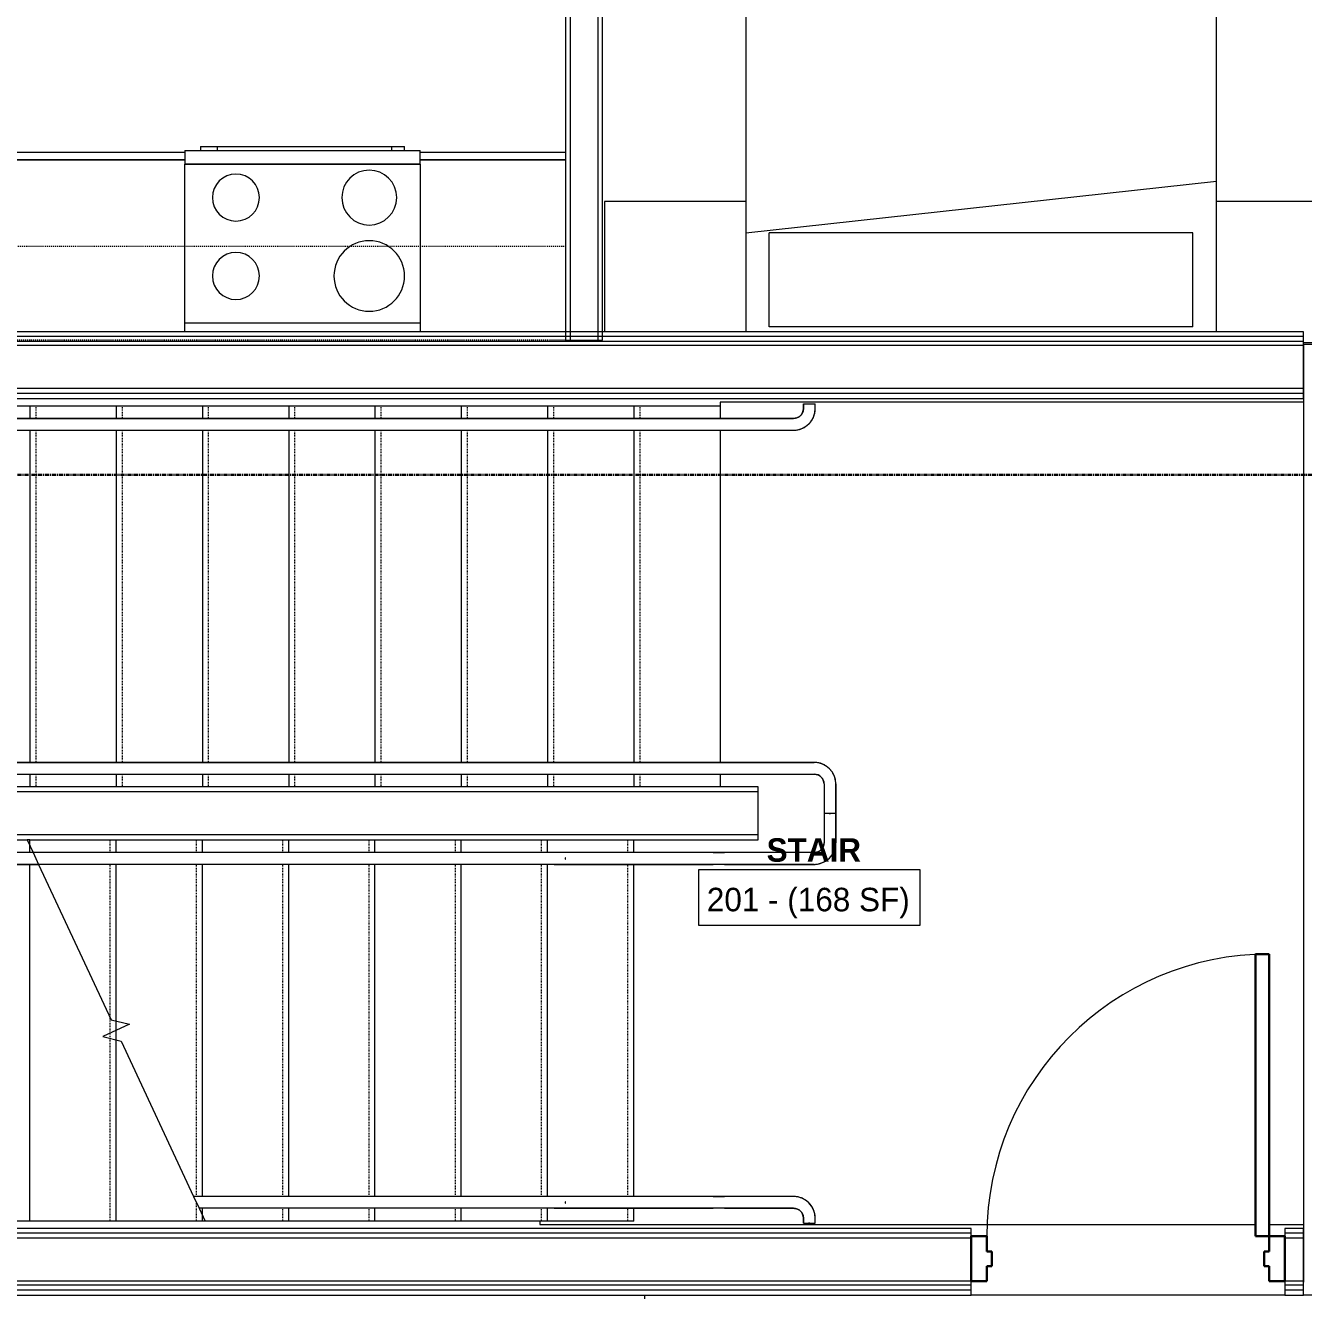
# Model space of a CAD drawing. Header units: inches. Extents: x -4093 to -1777, y 9773 to 12264.
# Drawn here: x -3749.9 to -3586.9, y 11430.5 to 11592.5 of the extents above; entities that cross this region are included whole.
import ezdxf

# ---------------------------------------------------------------- set-up
doc = ezdxf.new("R2010")
doc.units = ezdxf.units.IN
doc.header["$MEASUREMENT"] = 0
for name, pattern in [('Dash', [0.25, 0.125, -0.125]), ('Grid Line 1_2_', [0.875, 0.5, -0.125, 0.125, -0.125]), ('Overhead 1_16_', [0.101562, 0.0625, -0.039062])]:
    doc.linetypes.add(name, pattern=pattern)
for name, color, linetype, lineweight in [('0-1', 7, 'Continuous', 5), ('0-2', 7, 'Continuous', 9), ('A-AREA-IDEN', 2, 'Continuous', 9), ('A-DOOR-1', 7, 'Continuous', 9), ('A-DOOR-2', 10, 'Continuous', 30), ('A-DOOR-FRAM-1', 10, 'Continuous', 30), ('A-FLOR-1', 7, 'Continuous', 9), ('A-FLOR-2', 192, 'Continuous', 9), ('A-FLOR-HRAL-1', 7, 'Continuous', 9), ('A-WALL-1', 7, 'Continuous', 9), ('A-WALL-2', 250, 'Continuous', 18), ('I-FURN-1', 7, 'Continuous', 9), ('I-WALL-1', 7, 'Continuous', 9), ('Q-CASE-1', 7, 'Continuous', 9), ('Q-CASE-HDLN-1', 7, 'Dash', 9), ('Q-SPCQ-1', 7, 'Continuous', 9), ('S-GRID-1', 1, 'Grid Line 1_2_', 30), ('S-STRS-1', 7, 'Continuous', 9), ('S-STRS-2', 7, 'Overhead 1_16_', 9), ('S-STRS-MBND-1', 7, 'Continuous', 9)]:
    doc.layers.add(name, color=color, linetype=linetype, lineweight=lineweight)
doc.styles.add('Century Gothic', font='ufonts.com_century-gothic.ttf', dxfattribs={"height": 3})
doc.styles.add('Century Gothic_B', font='GOTHICB.TTF', dxfattribs={"height": 3})

# ---------------------------------------------------------------- blocks, each defined once
blk = doc.blocks.new('Bed-Standard - Queen 60_ x 79_-V53-BACKGROUND - 2ND FLOOR')
at = {"layer": 'I-FURN-1'}
for p, q in [((-19.31, 36.32), (-19.31, -41.3)), ((40.69, -41.3), (40.69, 36.32)), ((-16.31, 35.7), (-16.31, 23.7)), ((-16.31, 35.7), (37.69, 35.7)), ((37.69, 35.7), (37.69, 23.7)), ((40.69, 23.7), (-19.31, 17.13)), ((-16.31, 23.7), (37.69, 23.7)), ((-19.31, -41.3), (40.69, -41.3))]:
    blk.add_line(p, q, dxfattribs=at)
blk = doc.blocks.new('Table-Night Stand - 18_ x 18_ x 24_-V54-BACKGROUND - 2ND FLOOR')
at = {"layer": 'I-FURN-1'}
for p, q in [((18.15, 0), (18.15, 16.61)), ((0.15, 0), (18.15, 0))]:
    blk.add_line(p, q, dxfattribs=at)
blk = doc.blocks.new('Table-Night Stand - 18_ x 18_ x 24_-V55-BACKGROUND - 2ND FLOOR')
at = {"layer": 'I-FURN-1'}
for p, q in [((7.05, 18), (3.42, 18)), ((0.15, 16.11), (0.15, 0)), ((0.15, 0), (18.15, 0))]:
    blk.add_line(p, q, dxfattribs=at)
blk = doc.blocks.new('OD_CW_Base Cabinet - OD_CW_Base Cabinet-4328880-BACKGROUND - 2ND FLOOR')
at = {"layer": 'Q-CASE-1'}
for p, q in [((0.74, 0), (87.29, 0)), ((117.29, 0), (135.79, 0)), ((0.74, -22.92), (0.74, -18.71))]:
    blk.add_line(p, q, dxfattribs=at)
blk = doc.blocks.new('OD_CW_Upper Cabinet - OD_CW_Upper Cabinet-4367000-BACKGROUND - 2ND FLOOR')
at = {"layer": 'Q-CASE-HDLN-1'}
for p, q in [((0.74, -24), (0.74, -12)), ((0.74, -12), (171.54, -12)), ((171.54, -12), (171.54, -24)), ((171.54, -24), (0.74, -24))]:
    blk.add_line(p, q, dxfattribs=at)
blk = doc.blocks.new('CTR - 1st Phase - Unit Layouts_rvt-1-BACKGROUND - 2ND FLOOR')
at = {"layer": 'A-FLOR-1'}
blk.add_line((-3670.9, 11430.06), (-3670.9, 11430.56), dxfattribs=at)
at = {"layer": 'A-WALL-1'}
for p, q in [((-3676.3, 11552.36), (-3676.3, 11665.36)), ((-3681.05, 11658.61), (-3681.05, 11552.36)), ((-3681.05, 11552.36), (-3676.3, 11552.36))]:
    blk.add_line(p, q, dxfattribs=at)
at = {"layer": 'A-WALL-2'}
for p, q in [((-3676.92, 11664.74), (-3676.92, 11552.36)), ((-3680.42, 11659.24), (-3680.42, 11552.36))]:
    blk.add_line(p, q, dxfattribs=at)
at = {"layer": 'Q-CASE-1'}
for p, q in [((-3816.1, 11576.36), (-3729.55, 11576.36)), ((-3816.1, 11575.36), (-3729.55, 11575.36)), ((-3729.55, 11575.36), (-3816.1, 11575.36)), ((-3699.55, 11576.36), (-3681.05, 11576.36)), ((-3699.55, 11575.36), (-3681.05, 11575.36)), ((-3681.05, 11575.36), (-3699.55, 11575.36))]:
    blk.add_line(p, q, dxfattribs=at)
at = {"layer": 'Q-SPCQ-1'}
for p, q in [((-3727.55, 11577.05), (-3725.42, 11577.05)), ((-3727.55, 11577.05), (-3727.55, 11576.55)), ((-3725.42, 11577.05), (-3703.16, 11577.05)), ((-3725.42, 11577.05), (-3725.42, 11576.55)), ((-3703.16, 11577.05), (-3701.55, 11577.05)), ((-3703.16, 11576.55), (-3703.16, 11577.05)), ((-3701.55, 11576.55), (-3701.55, 11577.05)), ((-3729.55, 11576.55), (-3699.55, 11576.55)), ((-3729.55, 11576.55), (-3729.55, 11574.8)), ((-3699.55, 11574.8), (-3699.55, 11576.55)), ((-3699.55, 11574.8), (-3729.55, 11574.8)), ((-3729.55, 11574.8), (-3699.55, 11574.8)), ((-3729.55, 11554.55), (-3729.55, 11574.8)), ((-3699.55, 11574.8), (-3699.55, 11554.55)), ((-3729.55, 11553.44), (-3729.55, 11554.55)), ((-3699.55, 11554.55), (-3729.55, 11554.55)), ((-3699.55, 11554.55), (-3699.55, 11553.44))]:
    blk.add_line(p, q, dxfattribs=at)
for centre, radius, start, end in [((-3706.05, 11570.55), 3.5, 0, 180), ((-3723.05, 11570.55), 3, 0, 180), ((-3723.05, 11570.55), 3, 180, 0), ((-3706.05, 11570.55), 3.5, 180, 0), ((-3706.05, 11560.55), 4.5, 0, 180), ((-3723.05, 11560.55), 3, 0, 180), ((-3723.05, 11560.55), 3, 180, 0), ((-3706.05, 11560.55), 4.5, 180, 0)]:
    blk.add_arc(centre, radius, start, end, dxfattribs=at)
at = {"layer": '0-2', "rotation": 180}
for name, p in [('Bed-Standard - Queen 60_ x 79_-V53-BACKGROUND - 2ND FLOOR', (-3617.36, 11589.76)), ('Table-Night Stand - 18_ x 18_ x 24_-V54-BACKGROUND - 2ND FLOOR', (-3657.9, 11570.05)), ('Table-Night Stand - 18_ x 18_ x 24_-V55-BACKGROUND - 2ND FLOOR', (-3579.9, 11570.05))]:
    blk.add_blockref(name, p, dxfattribs=at)
at = {"layer": '0-2'}
for name, p in [('OD_CW_Base Cabinet - OD_CW_Base Cabinet-4328880-BACKGROUND - 2ND FLOOR', (-3816.84, 11576.36)), ('OD_CW_Upper Cabinet - OD_CW_Upper Cabinet-4367000-BACKGROUND - 2ND FLOOR', (-3852.59, 11576.36))]:
    blk.add_blockref(name, p, dxfattribs=at)
blk = doc.blocks.new('Top Rail Type - Top Rail_Internal_-2687276-BACKGROUND - 2ND FLOOR')
at = {"layer": 'A-FLOR-HRAL-1'}
for p, q in [((-3771.3, 11498.5), (-3771.7, 11498.5)), ((-3759.93, 11498.5), (-3771.11, 11498.5)), ((-3661.41, 11498.5), (-3759.93, 11498.5)), ((-3649.32, 11498.5), (-3660.76, 11498.5)), ((-3774.45, 11495.75), (-3774.45, 11485.5)), ((-3772.95, 11487), (-3772.95, 11495.75)), ((-3771.7, 11497), (-3771.3, 11497)), ((-3771.11, 11497), (-3759.93, 11497)), ((-3759.93, 11497), (-3661.41, 11497)), ((-3660.76, 11497), (-3649.32, 11497)), ((-3648.07, 11495.75), (-3648.07, 11492)), ((-3646.57, 11492), (-3646.57, 11495.75)), ((-3647.23, 11492), (-3647.42, 11492)), ((-3771.89, 11487), (-3772.95, 11487)), ((-3748.9, 11487), (-3771.23, 11487)), ((-3774.45, 11485.5), (-3771.89, 11485.5)), ((-3771.23, 11485.5), (-3748.2, 11485.5))]:
    blk.add_line(p, q, dxfattribs=at)
at = {"layer": 'A-FLOR-HRAL-1', "flags": 128}
for points in [[(-3771.7, 11498.5), (-3771.81, 11498.5), (-3771.92, 11498.49), (-3772.03, 11498.48), (-3772.14, 11498.47), (-3772.25, 11498.45), (-3772.35, 11498.42), (-3772.46, 11498.39), (-3772.56, 11498.36), (-3772.67, 11498.33), (-3772.77, 11498.28), (-3772.87, 11498.24), (-3772.97, 11498.19), (-3773.07, 11498.14), (-3773.16, 11498.08), (-3773.25, 11498.02), (-3773.34, 11497.96), (-3773.43, 11497.89), (-3773.51, 11497.82), (-3773.59, 11497.75), (-3773.67, 11497.67), (-3773.75, 11497.59), (-3773.82, 11497.5), (-3773.89, 11497.42), (-3773.95, 11497.33), (-3774.01, 11497.24), (-3774.07, 11497.14), (-3774.12, 11497.05), (-3774.17, 11496.95), (-3774.22, 11496.85), (-3774.26, 11496.75), (-3774.3, 11496.65), (-3774.33, 11496.54), (-3774.36, 11496.43), (-3774.39, 11496.33), (-3774.41, 11496.22), (-3774.43, 11496.11), (-3774.44, 11496), (-3774.45, 11495.89), (-3774.45, 11495.78), (-3774.45, 11495.75)], [(-3660.76, 11498.5), (-3660.81, 11498.5), (-3660.86, 11498.5), (-3660.91, 11498.5), (-3660.96, 11498.5), (-3661.01, 11498.5), (-3661.06, 11498.5), (-3661.1, 11498.5), (-3661.15, 11498.5), (-3661.2, 11498.5), (-3661.25, 11498.5), (-3661.29, 11498.5), (-3661.34, 11498.5), (-3661.38, 11498.5), (-3661.41, 11498.5)], [(-3646.57, 11495.75), (-3646.58, 11495.86), (-3646.58, 11495.97), (-3646.59, 11496.08), (-3646.61, 11496.19), (-3646.63, 11496.3), (-3646.65, 11496.41), (-3646.68, 11496.51), (-3646.71, 11496.62), (-3646.75, 11496.72), (-3646.79, 11496.82), (-3646.84, 11496.92), (-3646.88, 11497.02), (-3646.94, 11497.12), (-3646.99, 11497.21), (-3647.05, 11497.3), (-3647.12, 11497.39), (-3647.19, 11497.48), (-3647.26, 11497.57), (-3647.33, 11497.65), (-3647.41, 11497.72), (-3647.49, 11497.8), (-3647.57, 11497.87), (-3647.66, 11497.94), (-3647.75, 11498), (-3647.84, 11498.07), (-3647.93, 11498.12), (-3648.03, 11498.18), (-3648.13, 11498.23), (-3648.23, 11498.27), (-3648.33, 11498.32), (-3648.43, 11498.35), (-3648.54, 11498.39), (-3648.64, 11498.42), (-3648.75, 11498.44), (-3648.86, 11498.46), (-3648.97, 11498.48), (-3649.07, 11498.49), (-3649.18, 11498.5), (-3649.29, 11498.5), (-3649.32, 11498.5)], [(-3772.95, 11495.75), (-3772.95, 11495.8), (-3772.94, 11495.85), (-3772.94, 11495.9), (-3772.93, 11495.95), (-3772.92, 11496), (-3772.91, 11496.05), (-3772.9, 11496.1), (-3772.89, 11496.15), (-3772.87, 11496.19), (-3772.85, 11496.24), (-3772.83, 11496.28), (-3772.81, 11496.33), (-3772.78, 11496.37), (-3772.76, 11496.42), (-3772.73, 11496.46), (-3772.7, 11496.5), (-3772.67, 11496.54), (-3772.64, 11496.58), (-3772.6, 11496.61), (-3772.57, 11496.65), (-3772.53, 11496.68), (-3772.5, 11496.72), (-3772.46, 11496.75), (-3772.42, 11496.78), (-3772.37, 11496.8), (-3772.33, 11496.83), (-3772.29, 11496.85), (-3772.24, 11496.88), (-3772.2, 11496.9), (-3772.15, 11496.92), (-3772.1, 11496.93), (-3772.06, 11496.95), (-3772.01, 11496.96), (-3771.96, 11496.97), (-3771.91, 11496.98), (-3771.86, 11496.99), (-3771.81, 11497), (-3771.76, 11497), (-3771.71, 11497), (-3771.7, 11497)], [(-3661.41, 11497), (-3661.37, 11497), (-3661.33, 11497), (-3661.28, 11497), (-3661.23, 11497), (-3661.19, 11497), (-3661.14, 11497), (-3661.09, 11497), (-3661.04, 11497), (-3661, 11497), (-3660.95, 11497), (-3660.9, 11497), (-3660.85, 11497), (-3660.8, 11497), (-3660.76, 11497)], [(-3649.32, 11497), (-3649.27, 11497), (-3649.22, 11497), (-3649.17, 11496.99), (-3649.12, 11496.99), (-3649.08, 11496.98), (-3649.03, 11496.97), (-3648.98, 11496.95), (-3648.93, 11496.94), (-3648.88, 11496.92), (-3648.84, 11496.9), (-3648.79, 11496.88), (-3648.75, 11496.86), (-3648.7, 11496.84), (-3648.66, 11496.81), (-3648.62, 11496.78), (-3648.58, 11496.75), (-3648.54, 11496.72), (-3648.5, 11496.69), (-3648.46, 11496.66), (-3648.43, 11496.62), (-3648.39, 11496.59), (-3648.36, 11496.55), (-3648.33, 11496.51), (-3648.3, 11496.47), (-3648.27, 11496.43), (-3648.25, 11496.38), (-3648.22, 11496.34), (-3648.2, 11496.3), (-3648.18, 11496.25), (-3648.16, 11496.2), (-3648.14, 11496.16), (-3648.13, 11496.11), (-3648.11, 11496.06), (-3648.1, 11496.01), (-3648.09, 11495.96), (-3648.08, 11495.91), (-3648.08, 11495.87), (-3648.08, 11495.82), (-3648.07, 11495.77), (-3648.07, 11495.75)], [(-3771.23, 11487), (-3771.28, 11487), (-3771.32, 11487), (-3771.37, 11487), (-3771.41, 11487), (-3771.46, 11487), (-3771.51, 11487), (-3771.55, 11487), (-3771.6, 11487), (-3771.65, 11487), (-3771.7, 11487), (-3771.75, 11487), (-3771.8, 11487), (-3771.85, 11487), (-3771.89, 11487)], [(-3771.89, 11485.5), (-3771.84, 11485.5), (-3771.79, 11485.5), (-3771.74, 11485.5), (-3771.69, 11485.5), (-3771.64, 11485.5), (-3771.59, 11485.5), (-3771.54, 11485.5), (-3771.5, 11485.5), (-3771.45, 11485.5), (-3771.4, 11485.5), (-3771.36, 11485.5), (-3771.31, 11485.5), (-3771.27, 11485.5), (-3771.23, 11485.5)]]:
    blk.add_lwpolyline(points, dxfattribs=at)
at = {"layer": 'A-FLOR-HRAL-1'}
for points, knots in [([(-3771.32, 11497.66), (-3771.32, 11497.69), (-3771.32, 11497.75), (-3771.32, 11497.8), (-3771.32, 11497.83)], [0.46096254, 0.46096254, 0.46096254, 0.46096254, 0.5, 0.53334321, 0.53334321, 0.53334321, 0.53334321]), ([(-3773.61, 11486.34), (-3773.62, 11486.33), (-3773.65, 11486.3), (-3773.7, 11486.25), (-3773.75, 11486.2), (-3773.78, 11486.17), (-3773.79, 11486.16)], [0.46086968, 0.46086968, 0.46086968, 0.46086968, 0.47916667, 0.5, 0.52083333, 0.53913032, 0.53913032, 0.53913032, 0.53913032])]:
    blk.add_open_spline(points, degree=3, knots=knots, dxfattribs=at)
blk = doc.blocks.new('Top Rail Type - Top Rail_Internal_-V99-BACKGROUND - 2ND FLOOR')
at = {"layer": 'A-FLOR-HRAL-1'}
for p, q in [((-3771.7, 11498.5), (-3771.32, 11498.5)), ((-3771.32, 11498.5), (-3661.81, 11498.5)), ((-3661.81, 11498.5), (-3660.76, 11498.5)), ((-3660.76, 11498.5), (-3649.32, 11498.5)), ((-3774.45, 11485.5), (-3774.45, 11495.75)), ((-3772.95, 11487), (-3772.95, 11495.75)), ((-3771.7, 11497), (-3771.32, 11497)), ((-3771.32, 11497), (-3661.81, 11497)), ((-3661.81, 11497), (-3660.76, 11497)), ((-3660.76, 11497), (-3649.32, 11497)), ((-3648.07, 11495.75), (-3648.07, 11492)), ((-3646.57, 11495.75), (-3646.57, 11492)), ((-3646.57, 11492), (-3648.07, 11492)), ((-3771.89, 11487), (-3772.95, 11487)), ((-3770.84, 11487), (-3771.89, 11487)), ((-3748.9, 11487), (-3770.84, 11487)), ((-3771.89, 11485.5), (-3774.45, 11485.5)), ((-3770.84, 11485.5), (-3771.89, 11485.5)), ((-3748.2, 11485.5), (-3770.84, 11485.5))]:
    blk.add_line(p, q, dxfattribs=at)
for centre, radius, start, end in [((-3771.7, 11495.75), 2.75, 90, 180), ((-3649.32, 11495.75), 2.75, 0, 90), ((-3771.7, 11495.75), 1.25, 90, 180), ((-3649.32, 11495.75), 1.25, 0, 90)]:
    blk.add_arc(centre, radius, start, end, dxfattribs=at)
blk = doc.blocks.new('Top Rail Type - Top Rail_Internal_-2687278-BACKGROUND - 2ND FLOOR')
at = {"layer": 'A-FLOR-HRAL-1'}
for p, q in [((-3648.07, 11492), (-3648.07, 11488.25)), ((-3647.42, 11492), (-3647.23, 11492)), ((-3646.57, 11488.25), (-3646.57, 11492)), ((-3662.19, 11487), (-3682.49, 11487)), ((-3649.32, 11487), (-3660.76, 11487)), ((-3682.49, 11485.5), (-3662.19, 11485.5)), ((-3660.76, 11485.5), (-3649.32, 11485.5))]:
    blk.add_line(p, q, dxfattribs=at)
at = {"layer": 'A-FLOR-HRAL-1', "flags": 128}
for points in [[(-3649.32, 11485.5), (-3649.21, 11485.5), (-3649.1, 11485.51), (-3648.99, 11485.52), (-3648.89, 11485.54), (-3648.78, 11485.56), (-3648.67, 11485.58), (-3648.56, 11485.61), (-3648.46, 11485.64), (-3648.35, 11485.68), (-3648.25, 11485.72), (-3648.15, 11485.76), (-3648.05, 11485.81), (-3647.96, 11485.87), (-3647.86, 11485.92), (-3647.77, 11485.98), (-3647.68, 11486.05), (-3647.59, 11486.11), (-3647.51, 11486.18), (-3647.43, 11486.26), (-3647.35, 11486.34), (-3647.28, 11486.42), (-3647.2, 11486.5), (-3647.14, 11486.59), (-3647.07, 11486.67), (-3647.01, 11486.77), (-3646.95, 11486.86), (-3646.9, 11486.96), (-3646.85, 11487.05), (-3646.8, 11487.15), (-3646.76, 11487.26), (-3646.72, 11487.36), (-3646.69, 11487.46), (-3646.66, 11487.57), (-3646.63, 11487.68), (-3646.61, 11487.78), (-3646.6, 11487.89), (-3646.59, 11488), (-3646.58, 11488.11), (-3646.57, 11488.22), (-3646.57, 11488.25)], [(-3648.07, 11488.25), (-3648.07, 11488.2), (-3648.08, 11488.15), (-3648.08, 11488.1), (-3648.09, 11488.05), (-3648.1, 11488), (-3648.11, 11487.95), (-3648.12, 11487.91), (-3648.14, 11487.86), (-3648.15, 11487.81), (-3648.17, 11487.77), (-3648.19, 11487.72), (-3648.21, 11487.67), (-3648.24, 11487.63), (-3648.26, 11487.59), (-3648.29, 11487.55), (-3648.32, 11487.51), (-3648.35, 11487.47), (-3648.38, 11487.43), (-3648.42, 11487.39), (-3648.45, 11487.36), (-3648.49, 11487.32), (-3648.53, 11487.29), (-3648.57, 11487.26), (-3648.61, 11487.23), (-3648.65, 11487.2), (-3648.69, 11487.17), (-3648.73, 11487.15), (-3648.78, 11487.13), (-3648.82, 11487.11), (-3648.87, 11487.09), (-3648.92, 11487.07), (-3648.97, 11487.05), (-3649.01, 11487.04), (-3649.06, 11487.03), (-3649.11, 11487.02), (-3649.16, 11487.01), (-3649.21, 11487.01), (-3649.26, 11487), (-3649.31, 11487), (-3649.32, 11487)], [(-3681.06, 11486.14), (-3681.05, 11486.17), (-3681.05, 11486.33), (-3681.06, 11486.36)], [(-3662.19, 11487), (-3662.1, 11487), (-3662, 11487), (-3661.9, 11487), (-3661.8, 11487), (-3661.7, 11487), (-3661.59, 11487), (-3661.49, 11487), (-3661.38, 11487), (-3661.27, 11487), (-3661.16, 11487), (-3661.06, 11487), (-3660.95, 11487), (-3660.84, 11487), (-3660.76, 11487)], [(-3660.76, 11485.5), (-3660.87, 11485.5), (-3660.98, 11485.5), (-3661.09, 11485.5), (-3661.2, 11485.5), (-3661.31, 11485.5), (-3661.42, 11485.5), (-3661.52, 11485.5), (-3661.63, 11485.5), (-3661.73, 11485.5), (-3661.83, 11485.5), (-3661.93, 11485.5), (-3662.03, 11485.5), (-3662.13, 11485.5), (-3662.19, 11485.5)]]:
    blk.add_lwpolyline(points, dxfattribs=at)
blk = doc.blocks.new('Top Rail Type - Top Rail_Internal_-V104-BACKGROUND - 2ND FLOOR')
at = {"layer": 'A-FLOR-HRAL-1'}
for p, q in [((-3646.57, 11492), (-3648.07, 11492)), ((-3648.07, 11492), (-3648.07, 11488.25)), ((-3646.57, 11492), (-3646.57, 11488.25)), ((-3748.9, 11487), (-3748.2, 11485.5)), ((-3661.8, 11487), (-3748.9, 11487)), ((-3660.76, 11487), (-3661.8, 11487)), ((-3649.32, 11487), (-3660.76, 11487)), ((-3661.8, 11485.5), (-3748.2, 11485.5)), ((-3660.76, 11485.5), (-3661.8, 11485.5)), ((-3649.32, 11485.5), (-3660.76, 11485.5))]:
    blk.add_line(p, q, dxfattribs=at)
for radius in [1.25, 2.75]:
    blk.add_arc((-3649.32, 11488.25), radius, 270, 0, dxfattribs=at)
blk = doc.blocks.new('Top Rail Type - Top Rail_Internal_-2658754-BACKGROUND - 2ND FLOOR')
at = {"layer": 'A-FLOR-HRAL-1'}
for p, q in [((-3662.19, 11443.13), (-3682.49, 11443.13)), ((-3651.95, 11443.13), (-3660.76, 11443.13)), ((-3682.49, 11441.63), (-3662.19, 11441.63)), ((-3660.76, 11441.63), (-3651.95, 11441.63)), ((-3650.7, 11440.38), (-3650.7, 11439.75)), ((-3649.2, 11439.75), (-3649.2, 11440.38)), ((-3649.86, 11439.75), (-3650.04, 11439.75))]:
    blk.add_line(p, q, dxfattribs=at)
at = {"layer": 'A-FLOR-HRAL-1', "flags": 128}
for points in [[(-3681.06, 11442.27), (-3681.05, 11442.3), (-3681.05, 11442.46), (-3681.06, 11442.48)], [(-3662.19, 11443.13), (-3662.1, 11443.13), (-3662, 11443.13), (-3661.9, 11443.13), (-3661.8, 11443.13), (-3661.7, 11443.13), (-3661.59, 11443.13), (-3661.49, 11443.13), (-3661.38, 11443.13), (-3661.27, 11443.13), (-3661.16, 11443.13), (-3661.06, 11443.13), (-3660.95, 11443.13), (-3660.84, 11443.13), (-3660.76, 11443.13)], [(-3649.2, 11440.38), (-3649.2, 11440.49), (-3649.21, 11440.6), (-3649.22, 11440.71), (-3649.23, 11440.82), (-3649.25, 11440.92), (-3649.28, 11441.03), (-3649.31, 11441.14), (-3649.34, 11441.24), (-3649.38, 11441.35), (-3649.42, 11441.45), (-3649.46, 11441.55), (-3649.51, 11441.65), (-3649.56, 11441.74), (-3649.62, 11441.84), (-3649.68, 11441.93), (-3649.74, 11442.02), (-3649.81, 11442.11), (-3649.88, 11442.19), (-3649.96, 11442.27), (-3650.03, 11442.35), (-3650.11, 11442.42), (-3650.2, 11442.5), (-3650.28, 11442.56), (-3650.37, 11442.63), (-3650.46, 11442.69), (-3650.56, 11442.75), (-3650.65, 11442.8), (-3650.75, 11442.85), (-3650.85, 11442.9), (-3650.95, 11442.94), (-3651.06, 11442.98), (-3651.16, 11443.01), (-3651.27, 11443.04), (-3651.37, 11443.07), (-3651.48, 11443.09), (-3651.59, 11443.1), (-3651.7, 11443.12), (-3651.81, 11443.12), (-3651.92, 11443.13), (-3651.95, 11443.13)], [(-3660.76, 11441.63), (-3660.87, 11441.63), (-3660.98, 11441.63), (-3661.09, 11441.63), (-3661.2, 11441.63), (-3661.31, 11441.63), (-3661.42, 11441.63), (-3661.52, 11441.63), (-3661.63, 11441.63), (-3661.73, 11441.63), (-3661.83, 11441.63), (-3661.93, 11441.63), (-3662.03, 11441.63), (-3662.13, 11441.63), (-3662.19, 11441.63)], [(-3651.95, 11441.63), (-3651.9, 11441.63), (-3651.85, 11441.62), (-3651.8, 11441.62), (-3651.75, 11441.61), (-3651.7, 11441.6), (-3651.65, 11441.59), (-3651.6, 11441.58), (-3651.56, 11441.56), (-3651.51, 11441.55), (-3651.46, 11441.53), (-3651.42, 11441.51), (-3651.37, 11441.49), (-3651.33, 11441.46), (-3651.28, 11441.44), (-3651.24, 11441.41), (-3651.2, 11441.38), (-3651.16, 11441.35), (-3651.12, 11441.32), (-3651.09, 11441.28), (-3651.05, 11441.25), (-3651.02, 11441.21), (-3650.99, 11441.17), (-3650.95, 11441.13), (-3650.92, 11441.09), (-3650.9, 11441.05), (-3650.87, 11441.01), (-3650.85, 11440.97), (-3650.82, 11440.92), (-3650.8, 11440.88), (-3650.78, 11440.83), (-3650.77, 11440.78), (-3650.75, 11440.74), (-3650.74, 11440.69), (-3650.73, 11440.64), (-3650.72, 11440.59), (-3650.71, 11440.54), (-3650.7, 11440.49), (-3650.7, 11440.44), (-3650.7, 11440.39), (-3650.7, 11440.38)]]:
    blk.add_lwpolyline(points, dxfattribs=at)
blk = doc.blocks.new('Top Rail Type - Top Rail_Internal_-V105-BACKGROUND - 2ND FLOOR')
at = {"layer": 'A-FLOR-HRAL-1'}
for p, q in [((-3728.44, 11443.13), (-3727.74, 11441.63)), ((-3661.8, 11443.13), (-3728.44, 11443.13)), ((-3660.76, 11443.13), (-3661.8, 11443.13)), ((-3651.95, 11443.13), (-3660.76, 11443.13)), ((-3661.8, 11441.63), (-3727.74, 11441.63)), ((-3660.76, 11441.63), (-3661.8, 11441.63)), ((-3651.95, 11441.63), (-3660.76, 11441.63)), ((-3650.7, 11439.75), (-3650.7, 11440.38)), ((-3649.2, 11439.75), (-3649.2, 11440.38)), ((-3650.7, 11439.75), (-3649.2, 11439.75))]:
    blk.add_line(p, q, dxfattribs=at)
for radius in [2.75, 1.25]:
    blk.add_arc((-3651.95, 11440.38), radius, 0, 90, dxfattribs=at)
blk = doc.blocks.new('Top Rail Type - Top Rail_Internal_-2658768-BACKGROUND - 2ND FLOOR')
at = {"layer": 'A-FLOR-HRAL-1'}
for p, q in [((-3783.45, 11544.25), (-3783.45, 11543.63)), ((-3782.79, 11544.25), (-3782.61, 11544.25)), ((-3781.95, 11543.63), (-3781.95, 11544.25)), ((-3650.7, 11544.25), (-3650.7, 11543.63)), ((-3650.04, 11544.25), (-3649.86, 11544.25)), ((-3649.2, 11543.63), (-3649.2, 11544.25)), ((-3771.89, 11542.38), (-3780.7, 11542.38)), ((-3661.41, 11542.38), (-3770.45, 11542.38)), ((-3651.95, 11542.38), (-3660.76, 11542.38)), ((-3780.7, 11540.88), (-3771.89, 11540.88)), ((-3770.45, 11540.88), (-3661.41, 11540.88)), ((-3660.76, 11540.88), (-3651.95, 11540.88))]:
    blk.add_line(p, q, dxfattribs=at)
at = {"layer": 'A-FLOR-HRAL-1', "flags": 128}
for points in [[(-3783.45, 11543.63), (-3783.45, 11543.52), (-3783.44, 11543.41), (-3783.43, 11543.3), (-3783.41, 11543.19), (-3783.39, 11543.08), (-3783.37, 11542.97), (-3783.34, 11542.87), (-3783.31, 11542.76), (-3783.27, 11542.66), (-3783.23, 11542.56), (-3783.19, 11542.46), (-3783.14, 11542.36), (-3783.09, 11542.26), (-3783.03, 11542.17), (-3782.97, 11542.07), (-3782.9, 11541.98), (-3782.84, 11541.9), (-3782.77, 11541.81), (-3782.69, 11541.73), (-3782.61, 11541.65), (-3782.53, 11541.58), (-3782.45, 11541.51), (-3782.36, 11541.44), (-3782.28, 11541.37), (-3782.18, 11541.31), (-3782.09, 11541.26), (-3781.99, 11541.2), (-3781.9, 11541.15), (-3781.8, 11541.11), (-3781.7, 11541.06), (-3781.59, 11541.03), (-3781.49, 11540.99), (-3781.38, 11540.96), (-3781.27, 11540.94), (-3781.17, 11540.92), (-3781.06, 11540.9), (-3780.95, 11540.89), (-3780.84, 11540.88), (-3780.73, 11540.88), (-3780.7, 11540.88)], [(-3780.7, 11542.38), (-3780.75, 11542.38), (-3780.8, 11542.38), (-3780.85, 11542.39), (-3780.9, 11542.39), (-3780.95, 11542.4), (-3781, 11542.41), (-3781.04, 11542.43), (-3781.09, 11542.44), (-3781.14, 11542.46), (-3781.19, 11542.48), (-3781.23, 11542.5), (-3781.28, 11542.52), (-3781.32, 11542.54), (-3781.36, 11542.57), (-3781.4, 11542.6), (-3781.45, 11542.62), (-3781.48, 11542.65), (-3781.52, 11542.69), (-3781.56, 11542.72), (-3781.6, 11542.76), (-3781.63, 11542.79), (-3781.66, 11542.83), (-3781.69, 11542.87), (-3781.72, 11542.91), (-3781.75, 11542.95), (-3781.78, 11542.99), (-3781.8, 11543.04), (-3781.82, 11543.08), (-3781.84, 11543.13), (-3781.86, 11543.17), (-3781.88, 11543.22), (-3781.9, 11543.27), (-3781.91, 11543.32), (-3781.92, 11543.37), (-3781.93, 11543.41), (-3781.94, 11543.46), (-3781.94, 11543.51), (-3781.95, 11543.56), (-3781.95, 11543.61), (-3781.95, 11543.63)], [(-3651.95, 11540.88), (-3651.84, 11540.88), (-3651.73, 11540.89), (-3651.62, 11540.9), (-3651.51, 11540.91), (-3651.4, 11540.93), (-3651.3, 11540.96), (-3651.19, 11540.98), (-3651.08, 11541.02), (-3650.98, 11541.05), (-3650.88, 11541.09), (-3650.78, 11541.14), (-3650.68, 11541.19), (-3650.58, 11541.24), (-3650.49, 11541.3), (-3650.4, 11541.36), (-3650.31, 11541.42), (-3650.22, 11541.49), (-3650.14, 11541.56), (-3650.05, 11541.63), (-3649.98, 11541.71), (-3649.9, 11541.79), (-3649.83, 11541.87), (-3649.76, 11541.96), (-3649.7, 11542.05), (-3649.63, 11542.14), (-3649.58, 11542.23), (-3649.52, 11542.33), (-3649.47, 11542.43), (-3649.43, 11542.53), (-3649.39, 11542.63), (-3649.35, 11542.73), (-3649.31, 11542.84), (-3649.28, 11542.94), (-3649.26, 11543.05), (-3649.24, 11543.16), (-3649.22, 11543.27), (-3649.21, 11543.38), (-3649.2, 11543.49), (-3649.2, 11543.6), (-3649.2, 11543.63)], [(-3650.7, 11543.63), (-3650.7, 11543.58), (-3650.7, 11543.53), (-3650.71, 11543.48), (-3650.71, 11543.43), (-3650.72, 11543.38), (-3650.73, 11543.33), (-3650.75, 11543.28), (-3650.76, 11543.23), (-3650.78, 11543.19), (-3650.8, 11543.14), (-3650.82, 11543.09), (-3650.84, 11543.05), (-3650.86, 11543.01), (-3650.89, 11542.96), (-3650.92, 11542.92), (-3650.95, 11542.88), (-3650.98, 11542.84), (-3651.01, 11542.8), (-3651.04, 11542.77), (-3651.08, 11542.73), (-3651.11, 11542.7), (-3651.15, 11542.66), (-3651.19, 11542.63), (-3651.23, 11542.6), (-3651.27, 11542.58), (-3651.32, 11542.55), (-3651.36, 11542.52), (-3651.4, 11542.5), (-3651.45, 11542.48), (-3651.5, 11542.46), (-3651.54, 11542.44), (-3651.59, 11542.43), (-3651.64, 11542.42), (-3651.69, 11542.4), (-3651.74, 11542.4), (-3651.79, 11542.39), (-3651.84, 11542.38), (-3651.89, 11542.38), (-3651.94, 11542.38), (-3651.95, 11542.38)], [(-3771.89, 11542.38), (-3771.78, 11542.38), (-3771.67, 11542.38), (-3771.56, 11542.38), (-3771.45, 11542.38), (-3771.34, 11542.38), (-3771.24, 11542.38), (-3771.13, 11542.38), (-3771.02, 11542.38), (-3770.92, 11542.38), (-3770.82, 11542.38), (-3770.72, 11542.38), (-3770.62, 11542.38), (-3770.52, 11542.38), (-3770.45, 11542.38)], [(-3660.76, 11542.38), (-3660.81, 11542.38), (-3660.86, 11542.38), (-3660.91, 11542.38), (-3660.96, 11542.38), (-3661.01, 11542.38), (-3661.06, 11542.38), (-3661.1, 11542.38), (-3661.15, 11542.38), (-3661.2, 11542.38), (-3661.25, 11542.38), (-3661.29, 11542.38), (-3661.34, 11542.38), (-3661.38, 11542.38), (-3661.41, 11542.38)], [(-3770.45, 11540.88), (-3770.54, 11540.88), (-3770.64, 11540.88), (-3770.74, 11540.88), (-3770.84, 11540.88), (-3770.94, 11540.88), (-3771.05, 11540.88), (-3771.15, 11540.88), (-3771.26, 11540.88), (-3771.37, 11540.88), (-3771.48, 11540.88), (-3771.58, 11540.88), (-3771.69, 11540.88), (-3771.8, 11540.88), (-3771.89, 11540.88)], [(-3661.41, 11540.88), (-3661.37, 11540.88), (-3661.33, 11540.88), (-3661.28, 11540.88), (-3661.23, 11540.88), (-3661.19, 11540.88), (-3661.14, 11540.88), (-3661.09, 11540.88), (-3661.04, 11540.88), (-3661, 11540.88), (-3660.95, 11540.88), (-3660.9, 11540.88), (-3660.85, 11540.88), (-3660.8, 11540.88), (-3660.76, 11540.88)]]:
    blk.add_lwpolyline(points, dxfattribs=at)
blk = doc.blocks.new('Top Rail Type - Top Rail_Internal_-V108-BACKGROUND - 2ND FLOOR')
at = {"layer": 'A-FLOR-HRAL-1'}
for p, q in [((-3781.95, 11544.25), (-3783.45, 11544.25)), ((-3783.45, 11544.25), (-3783.45, 11543.63)), ((-3781.95, 11544.25), (-3781.95, 11543.63)), ((-3650.7, 11544.25), (-3649.2, 11544.25)), ((-3650.7, 11543.63), (-3650.7, 11544.25)), ((-3649.2, 11543.63), (-3649.2, 11544.25)), ((-3780.7, 11542.38), (-3771.89, 11542.38)), ((-3771.89, 11542.38), (-3770.84, 11542.38)), ((-3770.84, 11542.38), (-3661.81, 11542.38)), ((-3661.81, 11542.38), (-3660.76, 11542.38)), ((-3660.76, 11542.38), (-3651.95, 11542.38)), ((-3780.7, 11540.88), (-3771.89, 11540.88)), ((-3771.89, 11540.88), (-3770.84, 11540.88)), ((-3770.84, 11540.88), (-3661.81, 11540.88)), ((-3661.81, 11540.88), (-3660.76, 11540.88)), ((-3660.76, 11540.88), (-3651.95, 11540.88))]:
    blk.add_line(p, q, dxfattribs=at)
for centre, radius, start, end in [((-3780.7, 11543.63), 2.75, 180, 270), ((-3780.7, 11543.63), 1.25, 180, 270), ((-3651.95, 11543.63), 2.75, 270, 360), ((-3651.95, 11543.63), 1.25, 270, 360)]:
    blk.add_arc(centre, radius, start, end, dxfattribs=at)
blk = doc.blocks.new('HOLLOW METAL - STAIR DOOR 3-0 x 7-0-2683074-BACKGROUND - 2ND FLOOR')
at = {"layer": 'A-DOOR-1'}
blk.add_arc((18, 3.5), 36, 90, 180, dxfattribs=at)
at = {"layer": 'A-DOOR-2'}
for p, q in [((18, 39.5), (16.25, 39.5)), ((16.25, 39.5), (16.25, 3.5)), ((18, 3.5), (18, 39.5)), ((16.25, 3.5), (18, 3.5))]:
    blk.add_line(p, q, dxfattribs=at)
at = {"layer": 'A-DOOR-FRAM-1'}
for p, q in [((-18, 3.5), (-20, 3.5)), ((-20, 3.5), (-20, -2.25)), ((-18, 1.5625), (-18, 3.5)), ((18, 3.5), (18, 1.5625)), ((20, 3.5), (18, 3.5)), ((20, -2.25), (20, 3.5)), ((-17.375, 1.5625), (-18, 1.5625)), ((-17.375, -0.3125), (-17.375, 1.5625)), ((18, 1.5625), (17.375, 1.5625)), ((17.375, 1.5625), (17.375, -0.3125)), ((-18, -2.25), (-18, -0.3125)), ((-18, -0.3125), (-17.375, -0.3125)), ((17.375, -0.3125), (18, -0.3125)), ((18, -0.3125), (18, -2.25)), ((-20, -2.25), (-18, -2.25)), ((18, -2.25), (20, -2.25))]:
    blk.add_line(p, q, dxfattribs=at)
blk = doc.blocks.new('CTR - 1st Phase -Stairs _ Elevators_rvt-1-BACKGROUND - 2ND FLOOR')
at = {"layer": 'A-FLOR-1'}
for p, q in [((-3586.95, 11544.44), (-3661.32, 11544.44)), ((-3661.32, 11544.44), (-3661.32, 11542.38)), ((-3661.32, 11540.88), (-3661.32, 11498.5)), ((-3661.32, 11497), (-3661.32, 11495.38)), ((-3684.32, 11440), (-3684.32, 11439.56)), ((-3684.32, 11439.56), (-3593.07, 11439.56)), ((-3591.32, 11439.56), (-3586.95, 11439.56))]:
    blk.add_line(p, q, dxfattribs=at)
at = {"layer": 'A-WALL-2'}
for p, q in [((-3586.95, 11552.81), (-3823.82, 11552.81)), ((-3586.95, 11552.19), (-3823.82, 11552.19)), ((-3586.95, 11551.69), (-3823.82, 11551.69)), ((-3586.95, 11546.19), (-3823.82, 11546.19)), ((-3586.95, 11545.56), (-3823.82, 11545.56)), ((-3656.45, 11494.75), (-3770.7, 11494.75)), ((-3656.45, 11489.25), (-3770.7, 11489.25)), ((-3629.32, 11438.44), (-3823.82, 11438.44)), ((-3629.32, 11437.81), (-3823.82, 11437.81)), ((-3586.95, 11438.44), (-3589.32, 11438.44)), ((-3586.95, 11437.81), (-3589.32, 11437.81)), ((-3629.32, 11432.31), (-3823.82, 11432.31)), ((-3586.95, 11432.31), (-3589.32, 11432.31)), ((-3629.32, 11431.81), (-3823.82, 11431.81)), ((-3629.32, 11431.19), (-3823.82, 11431.19)), ((-3586.95, 11431.81), (-3589.32, 11431.81)), ((-3586.95, 11431.19), (-3589.32, 11431.19))]:
    blk.add_line(p, q, dxfattribs=at)
at = {"layer": 'I-WALL-1'}
for p, q in [((-3586.95, 11553.44), (-3823.82, 11553.44)), ((-3586.95, 11544.94), (-3586.95, 11553.44)), ((-3823.82, 11544.94), (-3586.95, 11544.94)), ((-3656.45, 11495.38), (-3771.32, 11495.38)), ((-3656.45, 11488.63), (-3656.45, 11495.38)), ((-3771.32, 11488.63), (-3749.66, 11488.63)), ((-3749.32, 11488.63), (-3656.45, 11488.63)), ((-3629.32, 11439.06), (-3823.82, 11439.06)), ((-3629.32, 11438.06), (-3629.32, 11439.06)), ((-3586.95, 11439.06), (-3589.32, 11439.06)), ((-3589.32, 11439.06), (-3589.32, 11438.06)), ((-3586.95, 11430.56), (-3586.95, 11439.06)), ((-3629.32, 11430.56), (-3629.32, 11432.31)), ((-3589.32, 11432.31), (-3589.32, 11430.56)), ((-3823.82, 11430.56), (-3629.32, 11430.56)), ((-3589.32, 11430.56), (-3586.95, 11430.56))]:
    blk.add_line(p, q, dxfattribs=at)
at = {"layer": 'S-STRS-1'}
for p, q in [((-3760.32, 11544), (-3749.32, 11544)), ((-3749.32, 11544), (-3738.32, 11544)), ((-3749.32, 11544), (-3749.32, 11542.38)), ((-3738.32, 11544), (-3727.32, 11544)), ((-3738.32, 11544), (-3738.32, 11542.38)), ((-3727.32, 11544), (-3716.32, 11544)), ((-3727.32, 11544), (-3727.32, 11542.38)), ((-3716.32, 11544), (-3705.32, 11544)), ((-3716.32, 11544), (-3716.32, 11542.38)), ((-3705.32, 11544), (-3694.32, 11544)), ((-3705.32, 11544), (-3705.32, 11542.38)), ((-3694.32, 11544), (-3683.32, 11544)), ((-3694.32, 11544), (-3694.32, 11542.38)), ((-3683.32, 11544), (-3672.32, 11544)), ((-3683.32, 11544), (-3683.32, 11542.38)), ((-3672.32, 11544), (-3661.32, 11544)), ((-3672.32, 11544), (-3672.32, 11542.38)), ((-3661.32, 11544), (-3661.32, 11542.38)), ((-3749.32, 11540.88), (-3749.32, 11498.5)), ((-3738.32, 11540.88), (-3738.32, 11498.5)), ((-3727.32, 11540.88), (-3727.32, 11498.5)), ((-3716.32, 11540.88), (-3716.32, 11498.5)), ((-3705.32, 11540.88), (-3705.32, 11498.5)), ((-3694.32, 11540.88), (-3694.32, 11498.5)), ((-3683.32, 11540.88), (-3683.32, 11498.5)), ((-3672.32, 11540.88), (-3672.32, 11498.5)), ((-3661.32, 11540.88), (-3661.32, 11498.5)), ((-3749.32, 11497), (-3749.32, 11495.38)), ((-3738.32, 11497), (-3738.32, 11495.38)), ((-3727.32, 11497), (-3727.32, 11495.38)), ((-3716.32, 11497), (-3716.32, 11495.38)), ((-3705.32, 11497), (-3705.32, 11495.38)), ((-3694.32, 11497), (-3694.32, 11495.38)), ((-3683.32, 11497), (-3683.32, 11495.38)), ((-3672.32, 11497), (-3672.32, 11495.38)), ((-3661.32, 11497), (-3661.32, 11495.38)), ((-3749.32, 11488.63), (-3749.66, 11488.63)), ((-3749.32, 11487.9), (-3749.32, 11488.63)), ((-3749.32, 11487), (-3749.32, 11487.9)), ((-3738.32, 11487), (-3738.32, 11488.63)), ((-3727.32, 11487), (-3727.32, 11488.63)), ((-3716.32, 11487), (-3716.32, 11488.63)), ((-3705.32, 11487), (-3705.32, 11488.63)), ((-3694.32, 11487), (-3694.32, 11488.63)), ((-3683.32, 11487), (-3683.32, 11488.63)), ((-3672.32, 11487), (-3672.32, 11488.63)), ((-3749.32, 11440), (-3749.32, 11485.5)), ((-3738.32, 11465.52), (-3738.32, 11485.5)), ((-3727.32, 11443.13), (-3727.32, 11485.5)), ((-3716.32, 11443.13), (-3716.32, 11485.5)), ((-3705.32, 11443.13), (-3705.32, 11485.5)), ((-3694.32, 11443.13), (-3694.32, 11485.5)), ((-3683.32, 11443.13), (-3683.32, 11485.5)), ((-3672.32, 11443.13), (-3672.32, 11485.5)), ((-3738.32, 11464.31), (-3738.32, 11465.52)), ((-3738.32, 11463.11), (-3738.32, 11464.31)), ((-3738.32, 11440), (-3738.32, 11463.11)), ((-3727.32, 11440.72), (-3727.32, 11441.63)), ((-3727.32, 11440), (-3727.32, 11440.72)), ((-3716.32, 11440), (-3716.32, 11441.63)), ((-3705.32, 11440), (-3705.32, 11441.63)), ((-3694.32, 11440), (-3694.32, 11441.63)), ((-3683.32, 11440), (-3683.32, 11441.63)), ((-3672.32, 11440), (-3672.32, 11441.63)), ((-3749.32, 11440), (-3760.32, 11440)), ((-3738.32, 11440), (-3749.32, 11440)), ((-3727.32, 11440), (-3738.32, 11440)), ((-3726.99, 11440), (-3727.32, 11440)), ((-3716.32, 11440), (-3726.99, 11440)), ((-3705.32, 11440), (-3716.32, 11440)), ((-3694.32, 11440), (-3705.32, 11440)), ((-3683.32, 11440), (-3694.32, 11440)), ((-3672.32, 11440), (-3683.32, 11440))]:
    blk.add_line(p, q, dxfattribs=at)
at = {"layer": 'S-STRS-2'}
for p, q in [((-3748.57, 11544), (-3748.57, 11542.38)), ((-3737.57, 11544), (-3737.57, 11542.38)), ((-3726.57, 11544), (-3726.57, 11542.38)), ((-3715.57, 11544), (-3715.57, 11542.38)), ((-3704.57, 11544), (-3704.57, 11542.38)), ((-3693.57, 11544), (-3693.57, 11542.38)), ((-3682.57, 11544), (-3682.57, 11542.38)), ((-3671.57, 11544), (-3671.57, 11542.38)), ((-3748.57, 11540.88), (-3748.57, 11498.5)), ((-3737.57, 11540.88), (-3737.57, 11498.5)), ((-3726.57, 11540.88), (-3726.57, 11498.5)), ((-3715.57, 11540.88), (-3715.57, 11498.5)), ((-3704.57, 11540.88), (-3704.57, 11498.5)), ((-3693.57, 11540.88), (-3693.57, 11498.5)), ((-3682.57, 11540.88), (-3682.57, 11498.5)), ((-3671.57, 11540.88), (-3671.57, 11498.5)), ((-3748.57, 11497), (-3748.57, 11495.38)), ((-3737.57, 11497), (-3737.57, 11495.38)), ((-3726.57, 11497), (-3726.57, 11495.38)), ((-3715.57, 11497), (-3715.57, 11495.38)), ((-3704.57, 11497), (-3704.57, 11495.38)), ((-3693.57, 11497), (-3693.57, 11495.38)), ((-3682.57, 11497), (-3682.57, 11495.38)), ((-3671.57, 11497), (-3671.57, 11495.38)), ((-3739.07, 11487), (-3739.07, 11488.63)), ((-3728.07, 11487), (-3728.07, 11488.63)), ((-3717.07, 11487), (-3717.07, 11488.63)), ((-3706.07, 11487), (-3706.07, 11488.63)), ((-3695.07, 11487), (-3695.07, 11488.63)), ((-3684.07, 11487), (-3684.07, 11488.63)), ((-3673.07, 11487), (-3673.07, 11488.63)), ((-3739.07, 11465.92), (-3739.07, 11485.5)), ((-3728.07, 11443.13), (-3728.07, 11485.5)), ((-3717.07, 11443.13), (-3717.07, 11485.5)), ((-3706.07, 11443.13), (-3706.07, 11485.5)), ((-3695.07, 11443.13), (-3695.07, 11485.5)), ((-3684.07, 11443.13), (-3684.07, 11485.5)), ((-3673.07, 11443.13), (-3673.07, 11485.5)), ((-3739.07, 11463.96), (-3739.07, 11465.92)), ((-3739.07, 11463.29), (-3739.07, 11463.96)), ((-3739.07, 11440), (-3739.07, 11463.29)), ((-3728.07, 11440), (-3728.07, 11442.33)), ((-3717.07, 11440), (-3717.07, 11441.63)), ((-3706.07, 11440), (-3706.07, 11441.63)), ((-3695.07, 11440), (-3695.07, 11441.63)), ((-3684.07, 11440), (-3684.07, 11441.63)), ((-3673.07, 11440), (-3673.07, 11441.63))]:
    blk.add_line(p, q, dxfattribs=at)
at = {"layer": 'S-STRS-MBND-1'}
for p, q in [((-3749.66, 11488.63), (-3748.9, 11487)), ((-3748.2, 11485.5), (-3738.96, 11465.67)), ((-3736.62, 11465.11), (-3740.02, 11463.52)), ((-3738.96, 11465.67), (-3736.62, 11465.11)), ((-3740.02, 11463.52), (-3737.69, 11462.95)), ((-3737.69, 11462.95), (-3728.44, 11443.13)), ((-3727.74, 11441.63), (-3726.99, 11440))]:
    blk.add_line(p, q, dxfattribs=at)
at = {"layer": '0-2'}
for name, p in [('Top Rail Type - Top Rail_Internal_-2658768-BACKGROUND - 2ND FLOOR', (0, 0)), ('Top Rail Type - Top Rail_Internal_-V108-BACKGROUND - 2ND FLOOR', (0, 0)), ('Top Rail Type - Top Rail_Internal_-2687276-BACKGROUND - 2ND FLOOR', (0, 0)), ('Top Rail Type - Top Rail_Internal_-V99-BACKGROUND - 2ND FLOOR', (0, 0)), ('Top Rail Type - Top Rail_Internal_-V104-BACKGROUND - 2ND FLOOR', (0, 0)), ('Top Rail Type - Top Rail_Internal_-2687278-BACKGROUND - 2ND FLOOR', (0, 0)), ('HOLLOW METAL - STAIR DOOR 3-0 x 7-0-2683074-BACKGROUND - 2ND FLOOR', (-3609.32, 11434.56)), ('Top Rail Type - Top Rail_Internal_-V105-BACKGROUND - 2ND FLOOR', (0, 0)), ('Top Rail Type - Top Rail_Internal_-2658754-BACKGROUND - 2ND FLOOR', (0, 0))]:
    blk.add_blockref(name, p, dxfattribs=at)
blk = doc.blocks.new('CTR - 1st Phase - Structure_rvt-1-BACKGROUND - 2ND FLOOR')
at = {"layer": 'A-WALL-1'}
for p, q in [((-3495.32, 11551.81), (-3586.95, 11551.81)), ((-3586.95, 11551.81), (-3586.95, 11544.19)), ((-3586.95, 11544.19), (-3586.95, 11432.19))]:
    blk.add_line(p, q, dxfattribs=at)
at = {"layer": 'S-GRID-1'}
blk.add_line((-1777.25, 11535.19), (-4076.95, 11535.19), dxfattribs=at)

msp = doc.modelspace()

# ---------------------------------------------------------------- linework, layer by layer
at = {"layer": 'A-AREA-IDEN', "flags": 128}
msp.add_lwpolyline([(-3664.01, 11484.85), (-3635.85, 11484.85), (-3635.85, 11477.68), (-3664.01, 11477.68)], close=True, dxfattribs=at)
at = {"layer": 'A-FLOR-2'}
for p, q in [((-3589.32, 11430.56), (-3629.32, 11430.56)), ((-3579.32, 11430.56), (-3586.95, 11430.56))]:
    msp.add_line(p, q, dxfattribs=at)

# ---------------------------------------------------------------- block references
at = {"layer": '0-1'}
for name in ['CTR - 1st Phase - Structure_rvt-1-BACKGROUND - 2ND FLOOR', 'CTR - 1st Phase - Unit Layouts_rvt-1-BACKGROUND - 2ND FLOOR', 'CTR - 1st Phase -Stairs _ Elevators_rvt-1-BACKGROUND - 2ND FLOOR']:
    msp.add_blockref(name, (0, 0), dxfattribs=at)

# ---------------------------------------------------------------- texts
at = {"layer": 'A-AREA-IDEN', "char_height": 3, "attachment_point": 1}
for s, insert, width, style in [('STAIR', (-3655.39, 11488.83), 13.13, 'Century Gothic_B'), ('201 - (168 SF)', (-3663.01, 11482.51), 31.613, 'Century Gothic')]:
    msp.add_mtext(s, dxfattribs=dict(at, insert=insert, width=width, style=style))

doc.saveas('drawing.dxf')
